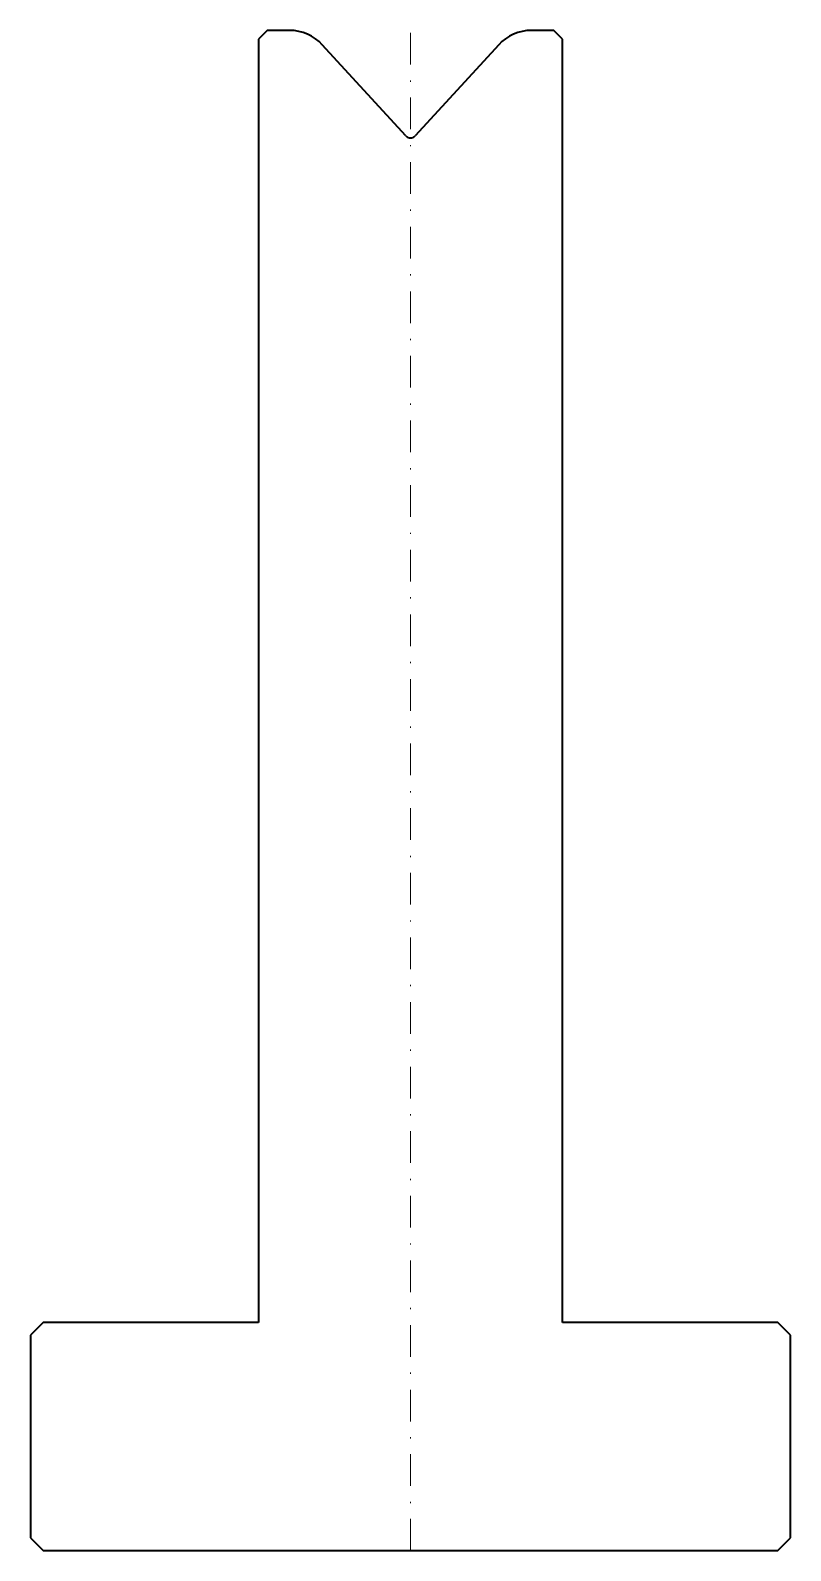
# Model space of a CAD drawing. Header units: millimetres. Extents: x -30 to 30, y -120 to 0.
import ezdxf

# ---------------------------------------------------------------- set-up
doc = ezdxf.new("R2010")
doc.units = ezdxf.units.MM
doc.header["$LTSCALE"] = 5
doc.linetypes.add('AUSGEZOGEN', pattern=[0])
doc.linetypes.add('DASHDOT', pattern=[1, 0.5, -0.25, 0, -0.25])
doc.layers.add('2', color=7, linetype='Continuous')

msp = doc.modelspace()

# ---------------------------------------------------------------- linework, layer by layer
at = {"layer": '2', "color": 7, "linetype": 'AUSGEZOGEN', "lineweight": 35}
for p, q in [((-11.3, 0), (-12, -0.7)), ((-9.54, 0), (-11.3, 0)), ((11.3, 0), (9.54, 0)), ((12, -0.7), (11.3, 0)), ((-12, -0.7), (-12, -102)), ((-0.37, -8.33), (-6.96, -1.14)), ((6.96, -1.14), (0.37, -8.33)), ((12, -102), (12, -0.7)), ((-29, -102), (-30, -103)), ((-12, -102), (-29, -102)), ((29, -102), (12, -102)), ((30, -103), (29, -102)), ((-30, -103), (-30, -119)), ((30, -119), (30, -103)), ((-30, -119), (-29, -120)), ((-29, -120), (29, -120)), ((29, -120), (30, -119))]:
    msp.add_line(p, q, dxfattribs=at)
at = {"layer": '2', "color": 7, "linetype": 'DASHDOT', "lineweight": 18}
msp.add_line((0, -120), (0, 0), dxfattribs=at)
at = {"layer": '2', "color": 7, "linetype": 'AUSGEZOGEN', "lineweight": 35}
for centre, radius, start, end in [((-9.54, -3.5), 3.5, 42.5, 90), ((9.54, -3.5), 3.5, 90, 137.5), ((0, -7.99), 0.5, 222.5, 317.5)]:
    msp.add_arc(centre, radius, start, end, dxfattribs=at)

doc.saveas('drawing.dxf')
